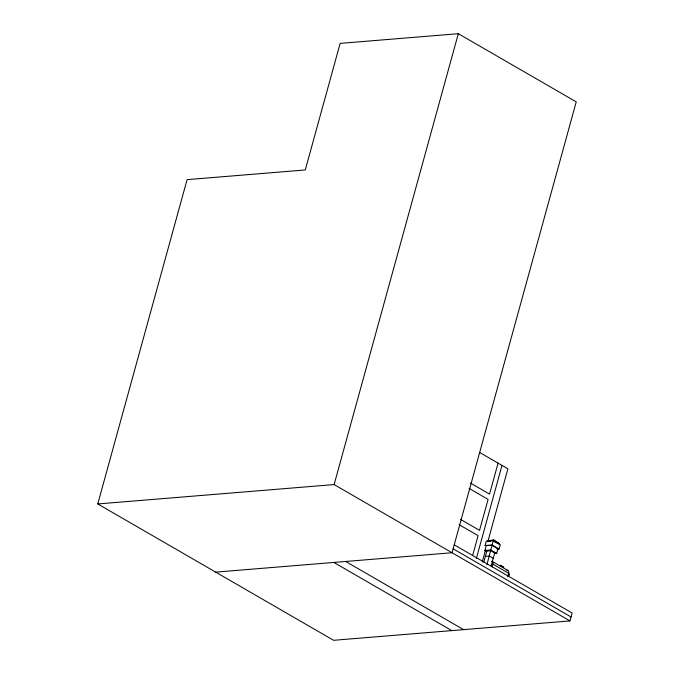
<?xml version="1.0" encoding="UTF-8"?>
<svg xmlns="http://www.w3.org/2000/svg" width="674" height="674" viewBox="0 0 674 674"><rect width="100%" height="100%" fill="white"/><g stroke="black" fill="none" stroke-linecap="round" stroke-linejoin="round"><path stroke-width="1.01" d="M492.256 567.045L493.141 562.916L491.801 561.198M507.792 576.809L508.887 572.42L508.171 570.676L492.146 561.366M497.083 549.167L499.089 549.007L500.285 544.651L493.284 540.607L486.266 541.18L485.061 545.527L492.054 545.451L497.892 548.821L496.696 553.379L494.733 553.539M454.225 544.845L572.133 613.011L569.96 620.923L333.596 640.3L97.764 503.95L187.094 179.638L305.28 169.949L340.143 43.389L458.32 33.7L576.236 101.875L452.043 552.747L215.68 572.125M97.764 503.95L334.127 484.572L458.32 33.7M472.592 555.62L478.093 535.636L459.053 524.616M498.069 463.122L489.535 494.101L470.486 483.089M476.333 558.569L502.004 465.397M482.23 561.981L485.575 549.824M487.808 541.727L507.893 468.809L479.93 452.633M483.78 562.133L486.822 551.071L490.765 550.751L494.699 553.025L496.696 553.379L490.807 549.967L484.892 550.456L486.207 545.932M493.284 540.607L486.923 564.711M493.284 541.037L493.52 540.169L499.223 543.463L498.979 544.331M491.119 566.017L494.699 553.025M493.52 540.472L493.991 540.135L498.28 543.227L493.52 540.472L488.751 540.868L493.469 540.177M493.991 540.135L487.808 540.632L487.572 541.5L490.428 541.273M493.991 540.481L494.522 540.438M497.319 543.615L499.223 543.463M485.061 545.527L492.087 544.954L499.089 549.007L497.892 548.821M485.373 556.345L489.316 556.025L493.242 558.299M486.822 551.071L484.892 550.456L486.577 551.425M507.867 570.457L507.134 570.179A6.588 4.044 -60 0 0 506.722 570.128M469.037 488.364L488.086 499.375L479.551 530.362L460.502 519.351M494.093 541.508L496.536 542.915M493.039 564.214L508.76 573.304M453.13 548.796L571.046 616.971M334.127 484.572L569.96 620.923M345.678 561.467L463.594 629.642M333.857 562.436L451.774 630.611M508.432 573.641L509.081 575.419L509.418 574.214L508.432 573.641M500.276 565.292L503.722 567.281L500.276 565.292"/></g></svg>
